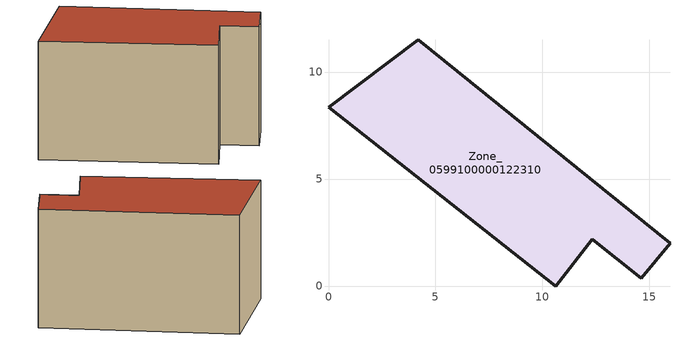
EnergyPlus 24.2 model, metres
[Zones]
Zone_0599100000122310
 floor ground (C_G): 15.96,2 14.62,0.37 12.32,2.19 10.63,0 0,8.36 4.2,11.5 z0
 wall outside (C_F): 4.2,11.5 0,8.36 10.63,0 12.32,2.19 14.62,0.37 15.96,2 4.2,11.5 z0:10.45
 roof outside (C_R): 14.62,0.37 15.96,2 4.2,11.5 0,8.36 10.63,0 12.32,2.19 z10.45
[BUILDING]
Pand.0599100000122310: North Axis=0; Terrain=City; Loads Convergence Tolerance Value=0.04; Temperature Convergence Tolerance Value=0.4; Solar Distribution=FullExterior; Maximum Number of Warmup Days=25; Minimum Number of Warmup Days=1
[Site:Location]
Rotterdam.The.Hague.AP_ZH_NLD Design_Conditions: Latitude=51.96; Longitude=4.45; Time Zone=1; Elevation=-4.5
[SITE:GROUNDTEMPERATURE:BUILDINGSURFACE]
18, 18, 18, 18, 18, 18, 18, 18, 18, 18, 18, 18
[MATERIAL] Thermal Absorptance=0.9; Solar Absorptance=0.7; Visible Absorptance=0.7
Name | Roughness | Thickness | Conductivity | Density | Specific Heat
G.TI.1946 | MediumSmooth | 0.15 | 1 | 540 | 1210
F.TI.1946 | Rough | 0.3 | 0.857143 | 1920 | 840
R.TI.1946 | MediumRough | 0.2 | 0.1 | 1500 | 1000
[CONSTRUCTION]
C_G: G.TI.1946
C_F: F.TI.1946
C_R: R.TI.1946
[ZONE]
Zone_0599100000122310: Type=1; Multiplier=1; Ceiling Height=Autocalculate; Volume=Autocalculate; Floor Area=autocalculate; Part of Total Floor Area=Yes
[ZONEINFILTRATION:DESIGNFLOWRATE]
Infil_Zone_0599100000122310: Zone or ZoneList or Space or SpaceList=Zone_0599100000122310; Schedule=AlwaysOn; Design Flow Rate Calculation Method=Flow/Area; Flow Rate per Floor Area=0.003; Constant Term Coefficient=1; Temperature Term Coefficient=0; Velocity Term Coefficient=0; Velocity Squared Term Coefficient=0
[HVACTEMPLATE:ZONE:IDEALLOADSAIRSYSTEM]
Zone_0599100000122310: Maximum Heating Supply Air Temperature=50; Minimum Cooling Supply Air Temperature=13; Maximum Heating Supply Air Humidity Ratio=0.0156; Minimum Cooling Supply Air Humidity Ratio=0.0077; Heating Limit=NoLimit; Cooling Limit=NoLimit; Dehumidification Control Type=ConstantSensibleHeatRatio; Cooling Sensible Heat Ratio=0.7; Dehumidification Setpoint=60; Humidification Control Type=None; Humidification Setpoint=30; Outdoor Air Method=None; Outdoor Air Flow Rate per Person=0.00944; Outdoor Air Flow Rate per Zone Floor Area=0; Outdoor Air Flow Rate per Zone=0; Demand Controlled Ventilation Type=None; Outdoor Air Economizer Type=NoEconomizer; Heat Recovery Type=None; Sensible Heat Recovery Effectiveness=0.7; Latent Heat Recovery Effectiveness=0.65
[ZONECONTROL:THERMOSTAT]
ThermostatControl_Zone_0599100000122310: Zone or ZoneList=Zone_0599100000122310; Control Type Schedule=DualSetpointControlType; Control 1=Thermostat_Zone_0599100000122310; Temperature Difference Between Cutout And Setpoint=0
[THERMOSTATSETPOINT:DUALSETPOINT]
Thermostat_Zone_0599100000122310: Heating Setpoint Temperature Schedule=HeatingSetpoint_Zone_0599100000122310; Cooling Setpoint Temperature Schedule=CoolingSetpoint_Zone_0599100000122310
[SCHEDULE:COMPACT]
HeatingSetpoint_Zone_0599100000122310: Through: 12/31, For: AllDays, Until: 24:00, 21
CoolingSetpoint_Zone_0599100000122310: Through: 12/31, For: AllDays, Until: 24:00, 24
DualSetpointControlType: Through: 12/31, For: AllDays, Until: 24:00, 4
AlwaysOn: Through: 12/31, For: AllDays, Until: 24:00, 1
